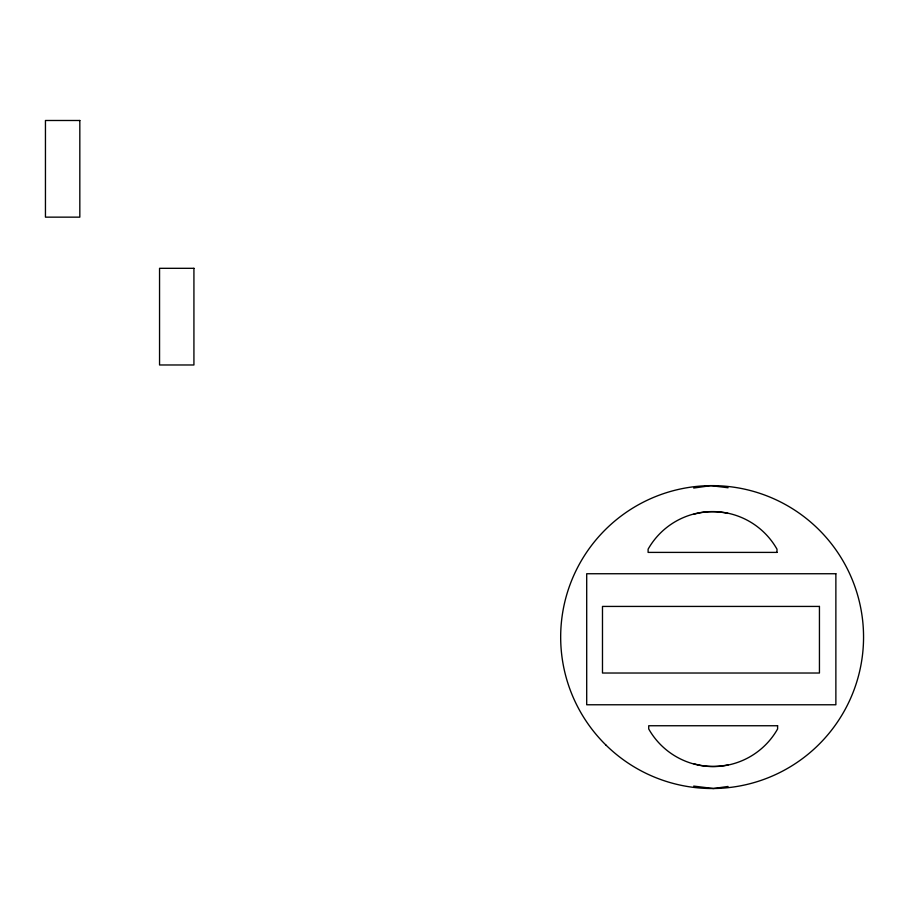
<?xml version="1.0" encoding="UTF-8"?>
<svg xmlns="http://www.w3.org/2000/svg" width="909" height="909" viewBox="0 0 909 909"><rect width="100%" height="100%" fill="white"/><g stroke="black" fill="none" stroke-linecap="round" stroke-linejoin="round"><path stroke-width="1.36" d="M693.703 514.324C704.782 511.028 716.826 510.972 728.075 513.426M728.075 764.889C716.781 767.139 704.77 767.082 693.703 763.662M693.703 488.042L710.895 485.645L728.075 487.758M728.075 786.455L713.406 788.512L693.703 786.092M79.822 120.488L45.45 120.488L45.45 217.149L79.822 217.149L79.822 120.488M193.924 268.314L159.552 268.314L159.552 364.975L193.924 364.975L193.924 268.314M776.99 552.399L648.106 552.399L648.106 549.184A74.027 74.027 0 0 1 776.99 549.184L776.99 552.399M835.871 573.738L586.703 573.738L586.703 704.77L835.871 704.77L835.871 573.738M819.441 606.428L602.485 606.428L602.485 673.024L819.441 673.024L819.441 606.428M777.604 725.746L648.719 725.746L648.719 728.973A74.027 74.027 0 0 0 777.604 728.973L777.604 725.746M605.951 745.073A151.439 151.439 0 0 0 858.721 675.023A151.439 151.439 0 0 0 671.671 491.133A151.439 151.439 0 0 0 605.951 745.073"/></g></svg>
